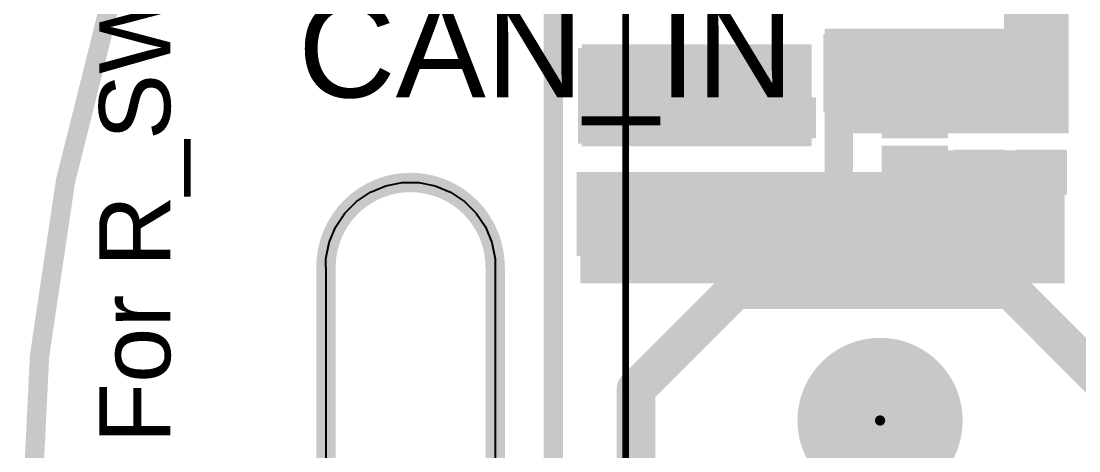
# Model space of a CAD drawing. Header units: millimetres. Extents: x -1.41 to 1.41, y -0.13 to 2.68.
# Drawn here: x -1.405 to -0.586, y 1.343 to 1.676 of the extents above; entities that cross this region are included whole.
import ezdxf

# ---------------------------------------------------------------- set-up
doc = ezdxf.new("R2010")
doc.units = ezdxf.units.MM
doc.header["$MEASUREMENT"] = 0
for name, color, linetype in [('BottomLayer', 5, 'Continuous'), ('BottomPaste', 16, 'Continuous'), ('BottomSolder', 6, 'Continuous'), ('Mechanical2', 216, 'Continuous'), ('MultiLayer', 9, 'Continuous'), ('PadHoleLayer', 156, 'Continuous'), ('TopLayer', 1, 'Continuous'), ('TopOverlay', 2, 'Continuous'), ('TopSolder', 216, 'Continuous'), ('ViaHoleLayer', 16, 'Continuous')]:
    doc.layers.add(name, color=color, linetype=linetype)
doc.styles.add('Arial', font='', dxfattribs={"height": 0.2})
doc.styles.get('Arial').set_extended_font_data('Arial')

# ---------------------------------------------------------------- blocks, each defined once
blk = doc.blocks.new('SOT_23_5_B_19')
at = {"layer": 'BottomLayer'}
for points in [[(-0.07283, 0.04921), (-0.02953, 0.04921), (-0.02953, 0.02559), (-0.07283, 0.02559)], [(0.02953, 0.04921), (0.07283, 0.04921), (0.07283, 0.02559), (0.02953, 0.02559)], [(-0.07283, 0.01181), (-0.02953, 0.01181), (-0.02953, -0.01181), (-0.07283, -0.01181)], [(-0.07283, -0.02559), (-0.02953, -0.02559), (-0.02953, -0.04921), (-0.07283, -0.04921)], [(0.02953, -0.02559), (0.07283, -0.02559), (0.07283, -0.04921), (0.02953, -0.04921)]]:
    blk.add_hatch(color=5, dxfattribs=at).paths.add_polyline_path(points)
at = {"layer": 'BottomPaste'}
for points in [[(-0.07283, 0.04921), (-0.02953, 0.04921), (-0.02953, 0.02559), (-0.07283, 0.02559)], [(0.02953, 0.04921), (0.07283, 0.04921), (0.07283, 0.02559), (0.02953, 0.02559)], [(-0.07283, 0.01181), (-0.02953, 0.01181), (-0.02953, -0.01181), (-0.07283, -0.01181)], [(-0.07283, -0.02559), (-0.02953, -0.02559), (-0.02953, -0.04921), (-0.07283, -0.04921)], [(0.02953, -0.02559), (0.07283, -0.02559), (0.07283, -0.04921), (0.02953, -0.04921)]]:
    blk.add_hatch(color=16, dxfattribs=at).paths.add_polyline_path(points)
at = {"layer": 'BottomSolder'}
for points in [[(-0.07683, 0.05321), (-0.02553, 0.05321), (-0.02553, 0.02159), (-0.07683, 0.02159)], [(0.02553, 0.05321), (0.07683, 0.05321), (0.07683, 0.02159), (0.02553, 0.02159)], [(-0.07683, 0.01581), (-0.02553, 0.01581), (-0.02553, -0.01581), (-0.07683, -0.01581)], [(-0.07683, -0.02159), (-0.02553, -0.02159), (-0.02553, -0.05321), (-0.07683, -0.05321)], [(0.02553, -0.02159), (0.07683, -0.02159), (0.07683, -0.05321), (0.02553, -0.05321)]]:
    blk.add_hatch(color=6, dxfattribs=at).paths.add_polyline_path(points)
blk = doc.blocks.new('0855115001_43')
at = {"layer": 'BottomLayer'}
h = blk.add_hatch(color=5, dxfattribs=at)
edge = h.paths.add_edge_path()
edge.add_arc((-0.125, 0.175), 0.03543, 0, 360)
h = blk.add_hatch(color=5, dxfattribs=at)
edge = h.paths.add_edge_path()
edge.add_arc((-0.025, 0.175), 0.03543, 0, 360)
h = blk.add_hatch(color=5, dxfattribs=at)
edge = h.paths.add_edge_path()
edge.add_arc((0.075, 0.175), 0.03543, 0, 360)
h = blk.add_hatch(color=5, dxfattribs=at)
edge = h.paths.add_edge_path()
edge.add_arc((0.175, 0.175), 0.03543, 0, 360)
h = blk.add_hatch(color=5, dxfattribs=at)
edge = h.paths.add_edge_path()
edge.add_arc((-0.175, 0.075), 0.03543, 0, 360)
h = blk.add_hatch(color=5, dxfattribs=at)
edge = h.paths.add_edge_path()
edge.add_arc((-0.075, 0.075), 0.03543, 0, 360)
h = blk.add_hatch(color=5, dxfattribs=at)
edge = h.paths.add_edge_path()
edge.add_arc((0.025, 0.075), 0.03543, 0, 360)
h = blk.add_hatch(color=5, dxfattribs=at)
edge = h.paths.add_edge_path()
edge.add_arc((0.125, 0.075), 0.03543, 0, 360)
at = {"layer": 'BottomSolder'}
h = blk.add_hatch(color=6, dxfattribs=at)
edge = h.paths.add_edge_path()
edge.add_arc((-0.125, 0.175), 0.03943, 0, 360)
h = blk.add_hatch(color=6, dxfattribs=at)
edge = h.paths.add_edge_path()
edge.add_arc((-0.025, 0.175), 0.03943, 0, 360)
h = blk.add_hatch(color=6, dxfattribs=at)
edge = h.paths.add_edge_path()
edge.add_arc((0.075, 0.175), 0.03943, 0, 360)
h = blk.add_hatch(color=6, dxfattribs=at)
edge = h.paths.add_edge_path()
edge.add_arc((0.175, 0.175), 0.03943, 0, 360)
h = blk.add_hatch(color=6, dxfattribs=at)
edge = h.paths.add_edge_path()
edge.add_arc((-0.175, 0.075), 0.03943, 0, 360)
h = blk.add_hatch(color=6, dxfattribs=at)
edge = h.paths.add_edge_path()
edge.add_arc((-0.075, 0.075), 0.03943, 0, 360)
h = blk.add_hatch(color=6, dxfattribs=at)
edge = h.paths.add_edge_path()
edge.add_arc((0.025, 0.075), 0.03943, 0, 360)
h = blk.add_hatch(color=6, dxfattribs=at)
edge = h.paths.add_edge_path()
edge.add_arc((0.125, 0.075), 0.03943, 0, 360)
h = blk.add_hatch(color=6, dxfattribs=at)
edge = h.paths.add_edge_path()
edge.add_arc((-0.225, -0.175), 0.004, 0, 360)
h = blk.add_hatch(color=6, dxfattribs=at)
edge = h.paths.add_edge_path()
edge.add_arc((0.225, -0.175), 0.004, 0, 360)
at = {"layer": 'MultiLayer'}
h = blk.add_hatch(color=9, dxfattribs=at)
edge = h.paths.add_edge_path()
edge.add_arc((-0.125, 0.175), 0.03543, 0, 360)
h = blk.add_hatch(color=9, dxfattribs=at)
edge = h.paths.add_edge_path()
edge.add_arc((-0.025, 0.175), 0.03543, 0, 360)
h = blk.add_hatch(color=9, dxfattribs=at)
edge = h.paths.add_edge_path()
edge.add_arc((0.075, 0.175), 0.03543, 0, 360)
h = blk.add_hatch(color=9, dxfattribs=at)
edge = h.paths.add_edge_path()
edge.add_arc((0.175, 0.175), 0.03543, 0, 360)
h = blk.add_hatch(color=9, dxfattribs=at)
edge = h.paths.add_edge_path()
edge.add_arc((-0.175, 0.075), 0.03543, 0, 360)
h = blk.add_hatch(color=9, dxfattribs=at)
edge = h.paths.add_edge_path()
edge.add_arc((-0.075, 0.075), 0.03543, 0, 360)
h = blk.add_hatch(color=9, dxfattribs=at)
edge = h.paths.add_edge_path()
edge.add_arc((0.025, 0.075), 0.03543, 0, 360)
h = blk.add_hatch(color=9, dxfattribs=at)
edge = h.paths.add_edge_path()
edge.add_arc((0.125, 0.075), 0.03543, 0, 360)
at = {"layer": 'PadHoleLayer'}
h = blk.add_hatch(color=156, dxfattribs=at)
edge = h.paths.add_edge_path()
edge.add_arc((-0.125, 0.175), 0.01969, 0, 360)
h = blk.add_hatch(color=156, dxfattribs=at)
edge = h.paths.add_edge_path()
edge.add_arc((-0.025, 0.175), 0.01969, 0, 360)
h = blk.add_hatch(color=156, dxfattribs=at)
edge = h.paths.add_edge_path()
edge.add_arc((0.075, 0.175), 0.01969, 0, 360)
h = blk.add_hatch(color=156, dxfattribs=at)
edge = h.paths.add_edge_path()
edge.add_arc((0.175, 0.175), 0.01969, 0, 360)
h = blk.add_hatch(color=156, dxfattribs=at)
edge = h.paths.add_edge_path()
edge.add_arc((-0.175, 0.075), 0.01969, 0, 360)
h = blk.add_hatch(color=156, dxfattribs=at)
edge = h.paths.add_edge_path()
edge.add_arc((-0.075, 0.075), 0.01969, 0, 360)
h = blk.add_hatch(color=156, dxfattribs=at)
edge = h.paths.add_edge_path()
edge.add_arc((0.025, 0.075), 0.01969, 0, 360)
h = blk.add_hatch(color=156, dxfattribs=at)
edge = h.paths.add_edge_path()
edge.add_arc((0.125, 0.075), 0.01969, 0, 360)
h = blk.add_hatch(color=156, dxfattribs=at)
edge = h.paths.add_edge_path()
edge.add_arc((-0.225, -0.175), 0.06398, 0, 360)
h = blk.add_hatch(color=156, dxfattribs=at)
edge = h.paths.add_edge_path()
edge.add_arc((0.225, -0.175), 0.06398, 0, 360)
at = {"layer": 'TopLayer'}
h = blk.add_hatch(color=1, dxfattribs=at)
edge = h.paths.add_edge_path()
edge.add_arc((-0.125, 0.175), 0.03543, 0, 360)
h = blk.add_hatch(color=1, dxfattribs=at)
edge = h.paths.add_edge_path()
edge.add_arc((-0.025, 0.175), 0.03543, 0, 360)
h = blk.add_hatch(color=1, dxfattribs=at)
edge = h.paths.add_edge_path()
edge.add_arc((0.075, 0.175), 0.03543, 0, 360)
h = blk.add_hatch(color=1, dxfattribs=at)
edge = h.paths.add_edge_path()
edge.add_arc((0.175, 0.175), 0.03543, 0, 360)
h = blk.add_hatch(color=1, dxfattribs=at)
edge = h.paths.add_edge_path()
edge.add_arc((-0.175, 0.075), 0.03543, 0, 360)
h = blk.add_hatch(color=1, dxfattribs=at)
edge = h.paths.add_edge_path()
edge.add_arc((-0.075, 0.075), 0.03543, 0, 360)
h = blk.add_hatch(color=1, dxfattribs=at)
edge = h.paths.add_edge_path()
edge.add_arc((0.025, 0.075), 0.03543, 0, 360)
h = blk.add_hatch(color=1, dxfattribs=at)
edge = h.paths.add_edge_path()
edge.add_arc((0.125, 0.075), 0.03543, 0, 360)
at = {"layer": 'TopSolder'}
h = blk.add_hatch(color=216, dxfattribs=at)
edge = h.paths.add_edge_path()
edge.add_arc((-0.125, 0.175), 0.03943, 0, 360)
h = blk.add_hatch(color=216, dxfattribs=at)
edge = h.paths.add_edge_path()
edge.add_arc((-0.025, 0.175), 0.03943, 0, 360)
h = blk.add_hatch(color=216, dxfattribs=at)
edge = h.paths.add_edge_path()
edge.add_arc((0.075, 0.175), 0.03943, 0, 360)
h = blk.add_hatch(color=216, dxfattribs=at)
edge = h.paths.add_edge_path()
edge.add_arc((0.175, 0.175), 0.03943, 0, 360)
h = blk.add_hatch(color=216, dxfattribs=at)
edge = h.paths.add_edge_path()
edge.add_arc((-0.175, 0.075), 0.03943, 0, 360)
h = blk.add_hatch(color=216, dxfattribs=at)
edge = h.paths.add_edge_path()
edge.add_arc((-0.075, 0.075), 0.03943, 0, 360)
h = blk.add_hatch(color=216, dxfattribs=at)
edge = h.paths.add_edge_path()
edge.add_arc((0.025, 0.075), 0.03943, 0, 360)
h = blk.add_hatch(color=216, dxfattribs=at)
edge = h.paths.add_edge_path()
edge.add_arc((0.125, 0.075), 0.03943, 0, 360)
h = blk.add_hatch(color=216, dxfattribs=at)
edge = h.paths.add_edge_path()
edge.add_arc((-0.225, -0.175), 0.004, 0, 360)
h = blk.add_hatch(color=216, dxfattribs=at)
edge = h.paths.add_edge_path()
edge.add_arc((0.225, -0.175), 0.004, 0, 360)
at = {"layer": 'TopOverlay'}
for points, const_width in [([(0.301, 0.225), (-0.302, 0.225)], 0.005), ([(-0.302, -0.372), (-0.302, 0.225)], 0.005), ([(0.301, -0.372), (0.301, 0.225)], 0.005), ([(-0.22, 0.077), (-0.232, 0.089)], 0.01), ([(-0.232, 0.065), (-0.232, 0.089)], 0.01), ([(-0.232, 0.065), (-0.22, 0.077)], 0.01), ([(0.301, -0.372), (-0.302, -0.372)], 0.005)]:
    blk.add_lwpolyline(points, dxfattribs=dict(at, const_width=const_width))
for points, const_width in [([(-0.30325, 0.225, 1), (-0.30075, 0.225, 1)], 0.0025), ([(-0.30325, 0.225, 1), (-0.30075, 0.225, 1)], 0.0025), ([(0.29975, 0.225, 1), (0.30225, 0.225, 1)], 0.0025), ([(0.29975, 0.225, 1), (0.30225, 0.225, 1)], 0.0025), ([(-0.2345, 0.089, 1), (-0.2295, 0.089, 1)], 0.005), ([(-0.2345, 0.089, 1), (-0.2295, 0.089, 1)], 0.005), ([(-0.2225, 0.077, 1), (-0.2175, 0.077, 1)], 0.005), ([(-0.2225, 0.077, 1), (-0.2175, 0.077, 1)], 0.005), ([(-0.2345, 0.065, 1), (-0.2295, 0.065, 1)], 0.005), ([(-0.2345, 0.065, 1), (-0.2295, 0.065, 1)], 0.005), ([(-0.30325, -0.372, 1), (-0.30075, -0.372, 1)], 0.0025), ([(-0.30325, -0.372, 1), (-0.30075, -0.372, 1)], 0.0025), ([(0.29975, -0.372, 1), (0.30225, -0.372, 1)], 0.0025), ([(0.29975, -0.372, 1), (0.30225, -0.372, 1)], 0.0025)]:
    blk.add_lwpolyline(points, format="xyb", close=True, dxfattribs=dict(at, const_width=const_width))
blk = doc.blocks.new('CAP_0603_B_57')
at = {"layer": 'BottomLayer'}
for points in [[(-0.045, -0.0175), (-0.045, 0.0175), (-0.015, 0.0175), (-0.015, -0.0175)], [(0.015, -0.0175), (0.015, 0.0175), (0.045, 0.0175), (0.045, -0.0175)]]:
    blk.add_hatch(color=5, dxfattribs=at).paths.add_polyline_path(points)
at = {"layer": 'BottomPaste'}
for points in [[(-0.045, -0.0175), (-0.045, 0.0175), (-0.015, 0.0175), (-0.015, -0.0175)], [(0.015, -0.0175), (0.015, 0.0175), (0.045, 0.0175), (0.045, -0.0175)]]:
    blk.add_hatch(color=16, dxfattribs=at).paths.add_polyline_path(points)
at = {"layer": 'BottomSolder'}
for points in [[(-0.04736, -0.01986), (-0.04736, 0.01986), (-0.01264, 0.01986), (-0.01264, -0.01986)], [(0.01264, -0.01986), (0.01264, 0.01986), (0.04736, 0.01986), (0.04736, -0.01986)]]:
    blk.add_hatch(color=6, dxfattribs=at).paths.add_polyline_path(points)
blk = doc.blocks.new('CAP_0603_B_58')
at = {"layer": 'BottomLayer'}
for points in [[(-0.045, -0.0175), (-0.045, 0.0175), (-0.015, 0.0175), (-0.015, -0.0175)], [(0.015, -0.0175), (0.015, 0.0175), (0.045, 0.0175), (0.045, -0.0175)]]:
    blk.add_hatch(color=5, dxfattribs=at).paths.add_polyline_path(points)
at = {"layer": 'BottomPaste'}
for points in [[(-0.045, -0.0175), (-0.045, 0.0175), (-0.015, 0.0175), (-0.015, -0.0175)], [(0.015, -0.0175), (0.015, 0.0175), (0.045, 0.0175), (0.045, -0.0175)]]:
    blk.add_hatch(color=16, dxfattribs=at).paths.add_polyline_path(points)
at = {"layer": 'BottomSolder'}
for points in [[(-0.04736, -0.01986), (-0.04736, 0.01986), (-0.01264, 0.01986), (-0.01264, -0.01986)], [(0.01264, -0.01986), (0.01264, 0.01986), (0.04736, 0.01986), (0.04736, -0.01986)]]:
    blk.add_hatch(color=6, dxfattribs=at).paths.add_polyline_path(points)
blk = doc.blocks.new('CAP_0603_B_115')
at = {"layer": 'BottomLayer'}
for points in [[(-0.045, -0.0175), (-0.045, 0.0175), (-0.015, 0.0175), (-0.015, -0.0175)], [(0.015, -0.0175), (0.015, 0.0175), (0.045, 0.0175), (0.045, -0.0175)]]:
    blk.add_hatch(color=5, dxfattribs=at).paths.add_polyline_path(points)
at = {"layer": 'BottomPaste'}
for points in [[(-0.045, -0.0175), (-0.045, 0.0175), (-0.015, 0.0175), (-0.015, -0.0175)], [(0.015, -0.0175), (0.015, 0.0175), (0.045, 0.0175), (0.045, -0.0175)]]:
    blk.add_hatch(color=16, dxfattribs=at).paths.add_polyline_path(points)
at = {"layer": 'BottomSolder'}
for points in [[(-0.04736, -0.01986), (-0.04736, 0.01986), (-0.01264, 0.01986), (-0.01264, -0.01986)], [(0.01264, -0.01986), (0.01264, 0.01986), (0.04736, 0.01986), (0.04736, -0.01986)]]:
    blk.add_hatch(color=6, dxfattribs=at).paths.add_polyline_path(points)
blk = doc.blocks.new('CAP_0603_B_116')
at = {"layer": 'BottomLayer'}
for points in [[(-0.045, -0.0175), (-0.045, 0.0175), (-0.015, 0.0175), (-0.015, -0.0175)], [(0.015, -0.0175), (0.015, 0.0175), (0.045, 0.0175), (0.045, -0.0175)]]:
    blk.add_hatch(color=5, dxfattribs=at).paths.add_polyline_path(points)
at = {"layer": 'BottomPaste'}
for points in [[(-0.045, -0.0175), (-0.045, 0.0175), (-0.015, 0.0175), (-0.015, -0.0175)], [(0.015, -0.0175), (0.015, 0.0175), (0.045, 0.0175), (0.045, -0.0175)]]:
    blk.add_hatch(color=16, dxfattribs=at).paths.add_polyline_path(points)
at = {"layer": 'BottomSolder'}
for points in [[(-0.04736, -0.01986), (-0.04736, 0.01986), (-0.01264, 0.01986), (-0.01264, -0.01986)], [(0.01264, -0.01986), (0.01264, 0.01986), (0.04736, 0.01986), (0.04736, -0.01986)]]:
    blk.add_hatch(color=6, dxfattribs=at).paths.add_polyline_path(points)

msp = doc.modelspace()

# ---------------------------------------------------------------- hatches: boundary and pattern name
at = {"layer": 'BottomLayer'}
for points in [[(-0.783, 1.589), (-0.594, 1.589), (-0.594, 1.67), (-0.783, 1.67)], [(-0.971, 1.579), (-0.793, 1.579), (-0.793, 1.658), (-0.971, 1.658)], [(-0.737, 1.55), (-0.597, 1.55), (-0.597, 1.576), (-0.737, 1.576)], [(-0.597, 1.473), (-0.597, 1.572), (-0.681, 1.572), (-0.681, 1.473)], [(-0.845, 1.473), (-0.845, 1.557), (-0.972, 1.557), (-0.972, 1.473)], [(-0.972, 1.473), (-0.6, 1.473), (-0.6, 1.505), (-0.972, 1.505)]]:
    msp.add_hatch(color=5, dxfattribs=at).paths.add_polyline_path(points)
h = msp.add_hatch(color=5, dxfattribs=at)
edge = h.paths.add_edge_path()
edge.add_arc((-0.7705, 1.653), 0.01181, 0, 360)
h = msp.add_hatch(color=5, dxfattribs=at)
edge = h.paths.add_edge_path()
edge.add_arc((-0.746, 1.653), 0.01181, 0, 360)
h = msp.add_hatch(color=5, dxfattribs=at)
edge = h.paths.add_edge_path()
edge.add_arc((-0.7215, 1.653), 0.01181, 0, 360)
h = msp.add_hatch(color=5, dxfattribs=at)
edge = h.paths.add_edge_path()
edge.add_arc((-0.937, 1.638), 0.01181, 0, 360)
h = msp.add_hatch(color=5, dxfattribs=at)
edge = h.paths.add_edge_path()
edge.add_arc((-0.9116, 1.638), 0.01181, 0, 360)
h = msp.add_hatch(color=5, dxfattribs=at)
edge = h.paths.add_edge_path()
edge.add_arc((-0.8862, 1.638), 0.01181, 0, 360)
h = msp.add_hatch(color=5, dxfattribs=at)
edge = h.paths.add_edge_path()
edge.add_arc((-0.8608, 1.638), 0.01181, 0, 360)
h = msp.add_hatch(color=5, dxfattribs=at)
edge = h.paths.add_edge_path()
edge.add_arc((-0.8354, 1.638), 0.01181, 0, 360)
h = msp.add_hatch(color=5, dxfattribs=at)
edge = h.paths.add_edge_path()
edge.add_arc((-0.81, 1.638), 0.01181, 0, 360)
h = msp.add_hatch(color=5, dxfattribs=at)
edge = h.paths.add_edge_path()
edge.add_arc((-0.7705, 1.6285), 0.01181, 0, 360)
h = msp.add_hatch(color=5, dxfattribs=at)
edge = h.paths.add_edge_path()
edge.add_arc((-0.746, 1.628), 0.01181, 0, 360)
h = msp.add_hatch(color=5, dxfattribs=at)
edge = h.paths.add_edge_path()
edge.add_arc((-0.7215, 1.628), 0.01181, 0, 360)
h = msp.add_hatch(color=5, dxfattribs=at)
edge = h.paths.add_edge_path()
edge.add_arc((-0.956, 1.618), 0.01181, 0, 360)
h = msp.add_hatch(color=5, dxfattribs=at)
edge = h.paths.add_edge_path()
edge.add_arc((-0.956, 1.593), 0.01181, 0, 360)
h = msp.add_hatch(color=5, dxfattribs=at)
edge = h.paths.add_edge_path()
edge.add_arc((-0.956, 1.545), 0.01181, 0, 360)
h = msp.add_hatch(color=5, dxfattribs=at)
edge = h.paths.add_edge_path()
edge.add_arc((-0.956, 1.52), 0.01181, 0, 360)
h = msp.add_hatch(color=5, dxfattribs=at)
edge = h.paths.add_edge_path()
edge.add_arc((-0.669, 1.521), 0.01181, 0, 360)
h = msp.add_hatch(color=5, dxfattribs=at)
edge = h.paths.add_edge_path()
edge.add_arc((-0.6405, 1.521), 0.01181, 0, 360)
h = msp.add_hatch(color=5, dxfattribs=at)
edge = h.paths.add_edge_path()
edge.add_arc((-0.612, 1.521), 0.01181, 0, 360)
h = msp.add_hatch(color=5, dxfattribs=at)
edge = h.paths.add_edge_path()
edge.add_arc((-0.934, 1.508), 0.01181, 0, 360)
h = msp.add_hatch(color=5, dxfattribs=at)
edge = h.paths.add_edge_path()
edge.add_arc((-0.909, 1.508), 0.01181, 0, 360)
h = msp.add_hatch(color=5, dxfattribs=at)
edge = h.paths.add_edge_path()
edge.add_arc((-0.884, 1.508), 0.01181, 0, 360)
h = msp.add_hatch(color=5, dxfattribs=at)
edge = h.paths.add_edge_path()
edge.add_arc((-0.859, 1.508), 0.01181, 0, 360)
at = {"layer": 'BottomSolder'}
h = msp.add_hatch(color=6, dxfattribs=at)
edge = h.paths.add_edge_path()
edge.add_arc((-0.7705, 1.653), 0.00591, 0, 360)
h = msp.add_hatch(color=6, dxfattribs=at)
edge = h.paths.add_edge_path()
edge.add_arc((-0.746, 1.653), 0.00591, 0, 360)
h = msp.add_hatch(color=6, dxfattribs=at)
edge = h.paths.add_edge_path()
edge.add_arc((-0.7215, 1.653), 0.00591, 0, 360)
h = msp.add_hatch(color=6, dxfattribs=at)
edge = h.paths.add_edge_path()
edge.add_arc((-0.937, 1.638), 0.00591, 0, 360)
h = msp.add_hatch(color=6, dxfattribs=at)
edge = h.paths.add_edge_path()
edge.add_arc((-0.9116, 1.638), 0.00591, 0, 360)
h = msp.add_hatch(color=6, dxfattribs=at)
edge = h.paths.add_edge_path()
edge.add_arc((-0.8862, 1.638), 0.00591, 0, 360)
h = msp.add_hatch(color=6, dxfattribs=at)
edge = h.paths.add_edge_path()
edge.add_arc((-0.8608, 1.638), 0.00591, 0, 360)
h = msp.add_hatch(color=6, dxfattribs=at)
edge = h.paths.add_edge_path()
edge.add_arc((-0.8354, 1.638), 0.00591, 0, 360)
h = msp.add_hatch(color=6, dxfattribs=at)
edge = h.paths.add_edge_path()
edge.add_arc((-0.81, 1.638), 0.00591, 0, 360)
h = msp.add_hatch(color=6, dxfattribs=at)
edge = h.paths.add_edge_path()
edge.add_arc((-0.7705, 1.6285), 0.00591, 0, 360)
h = msp.add_hatch(color=6, dxfattribs=at)
edge = h.paths.add_edge_path()
edge.add_arc((-0.746, 1.628), 0.00591, 0, 360)
h = msp.add_hatch(color=6, dxfattribs=at)
edge = h.paths.add_edge_path()
edge.add_arc((-0.7215, 1.628), 0.00591, 0, 360)
h = msp.add_hatch(color=6, dxfattribs=at)
edge = h.paths.add_edge_path()
edge.add_arc((-0.956, 1.618), 0.00591, 0, 360)
h = msp.add_hatch(color=6, dxfattribs=at)
edge = h.paths.add_edge_path()
edge.add_arc((-0.956, 1.593), 0.00591, 0, 360)
h = msp.add_hatch(color=6, dxfattribs=at)
edge = h.paths.add_edge_path()
edge.add_arc((-0.956, 1.545), 0.00591, 0, 360)
h = msp.add_hatch(color=6, dxfattribs=at)
edge = h.paths.add_edge_path()
edge.add_arc((-0.956, 1.52), 0.00591, 0, 360)
h = msp.add_hatch(color=6, dxfattribs=at)
edge = h.paths.add_edge_path()
edge.add_arc((-0.669, 1.521), 0.00591, 0, 360)
h = msp.add_hatch(color=6, dxfattribs=at)
edge = h.paths.add_edge_path()
edge.add_arc((-0.6405, 1.521), 0.00591, 0, 360)
h = msp.add_hatch(color=6, dxfattribs=at)
edge = h.paths.add_edge_path()
edge.add_arc((-0.612, 1.521), 0.00591, 0, 360)
h = msp.add_hatch(color=6, dxfattribs=at)
edge = h.paths.add_edge_path()
edge.add_arc((-0.934, 1.508), 0.00591, 0, 360)
h = msp.add_hatch(color=6, dxfattribs=at)
edge = h.paths.add_edge_path()
edge.add_arc((-0.909, 1.508), 0.00591, 0, 360)
h = msp.add_hatch(color=6, dxfattribs=at)
edge = h.paths.add_edge_path()
edge.add_arc((-0.884, 1.508), 0.00591, 0, 360)
h = msp.add_hatch(color=6, dxfattribs=at)
edge = h.paths.add_edge_path()
edge.add_arc((-0.859, 1.508), 0.00591, 0, 360)
at = {"layer": 'TopLayer'}
for points in [[(-0.784, 1.605), (-0.706, 1.605), (-0.706, 1.666), (-0.784, 1.666)], [(-0.974, 1.581), (-0.793, 1.581), (-0.793, 1.655), (-0.974, 1.655)], [(-0.975, 1.494), (-0.598, 1.494), (-0.598, 1.559), (-0.975, 1.559)]]:
    msp.add_hatch(color=1, dxfattribs=at).paths.add_polyline_path(points)
h = msp.add_hatch(color=1, dxfattribs=at)
edge = h.paths.add_edge_path()
edge.add_arc((-0.7705, 1.653), 0.01181, 0, 360)
h = msp.add_hatch(color=1, dxfattribs=at)
edge = h.paths.add_edge_path()
edge.add_arc((-0.746, 1.653), 0.01181, 0, 360)
h = msp.add_hatch(color=1, dxfattribs=at)
edge = h.paths.add_edge_path()
edge.add_arc((-0.7215, 1.653), 0.01181, 0, 360)
h = msp.add_hatch(color=1, dxfattribs=at)
edge = h.paths.add_edge_path()
edge.add_arc((-0.937, 1.638), 0.01181, 0, 360)
h = msp.add_hatch(color=1, dxfattribs=at)
edge = h.paths.add_edge_path()
edge.add_arc((-0.9116, 1.638), 0.01181, 0, 360)
h = msp.add_hatch(color=1, dxfattribs=at)
edge = h.paths.add_edge_path()
edge.add_arc((-0.8862, 1.638), 0.01181, 0, 360)
h = msp.add_hatch(color=1, dxfattribs=at)
edge = h.paths.add_edge_path()
edge.add_arc((-0.8608, 1.638), 0.01181, 0, 360)
h = msp.add_hatch(color=1, dxfattribs=at)
edge = h.paths.add_edge_path()
edge.add_arc((-0.8354, 1.638), 0.01181, 0, 360)
h = msp.add_hatch(color=1, dxfattribs=at)
edge = h.paths.add_edge_path()
edge.add_arc((-0.81, 1.638), 0.01181, 0, 360)
h = msp.add_hatch(color=1, dxfattribs=at)
edge = h.paths.add_edge_path()
edge.add_arc((-0.7705, 1.6285), 0.01181, 0, 360)
h = msp.add_hatch(color=1, dxfattribs=at)
edge = h.paths.add_edge_path()
edge.add_arc((-0.746, 1.628), 0.01181, 0, 360)
h = msp.add_hatch(color=1, dxfattribs=at)
edge = h.paths.add_edge_path()
edge.add_arc((-0.7215, 1.628), 0.01181, 0, 360)
h = msp.add_hatch(color=1, dxfattribs=at)
edge = h.paths.add_edge_path()
edge.add_arc((-0.956, 1.618), 0.01181, 0, 360)
h = msp.add_hatch(color=1, dxfattribs=at)
edge = h.paths.add_edge_path()
edge.add_arc((-0.956, 1.593), 0.01181, 0, 360)
h = msp.add_hatch(color=1, dxfattribs=at)
edge = h.paths.add_edge_path()
edge.add_arc((-0.956, 1.545), 0.01181, 0, 360)
h = msp.add_hatch(color=1, dxfattribs=at)
edge = h.paths.add_edge_path()
edge.add_arc((-0.956, 1.52), 0.01181, 0, 360)
h = msp.add_hatch(color=1, dxfattribs=at)
edge = h.paths.add_edge_path()
edge.add_arc((-0.669, 1.521), 0.01181, 0, 360)
h = msp.add_hatch(color=1, dxfattribs=at)
edge = h.paths.add_edge_path()
edge.add_arc((-0.6405, 1.521), 0.01181, 0, 360)
h = msp.add_hatch(color=1, dxfattribs=at)
edge = h.paths.add_edge_path()
edge.add_arc((-0.612, 1.521), 0.01181, 0, 360)
h = msp.add_hatch(color=1, dxfattribs=at)
edge = h.paths.add_edge_path()
edge.add_arc((-0.934, 1.508), 0.01181, 0, 360)
h = msp.add_hatch(color=1, dxfattribs=at)
edge = h.paths.add_edge_path()
edge.add_arc((-0.909, 1.508), 0.01181, 0, 360)
h = msp.add_hatch(color=1, dxfattribs=at)
edge = h.paths.add_edge_path()
edge.add_arc((-0.884, 1.508), 0.01181, 0, 360)
h = msp.add_hatch(color=1, dxfattribs=at)
edge = h.paths.add_edge_path()
edge.add_arc((-0.859, 1.508), 0.01181, 0, 360)
at = {"layer": 'TopSolder'}
h = msp.add_hatch(color=216, dxfattribs=at)
edge = h.paths.add_edge_path()
edge.add_arc((-0.7705, 1.653), 0.00591, 0, 360)
h = msp.add_hatch(color=216, dxfattribs=at)
edge = h.paths.add_edge_path()
edge.add_arc((-0.746, 1.653), 0.00591, 0, 360)
h = msp.add_hatch(color=216, dxfattribs=at)
edge = h.paths.add_edge_path()
edge.add_arc((-0.7215, 1.653), 0.00591, 0, 360)
h = msp.add_hatch(color=216, dxfattribs=at)
edge = h.paths.add_edge_path()
edge.add_arc((-0.937, 1.638), 0.00591, 0, 360)
h = msp.add_hatch(color=216, dxfattribs=at)
edge = h.paths.add_edge_path()
edge.add_arc((-0.9116, 1.638), 0.00591, 0, 360)
h = msp.add_hatch(color=216, dxfattribs=at)
edge = h.paths.add_edge_path()
edge.add_arc((-0.8862, 1.638), 0.00591, 0, 360)
h = msp.add_hatch(color=216, dxfattribs=at)
edge = h.paths.add_edge_path()
edge.add_arc((-0.8608, 1.638), 0.00591, 0, 360)
h = msp.add_hatch(color=216, dxfattribs=at)
edge = h.paths.add_edge_path()
edge.add_arc((-0.8354, 1.638), 0.00591, 0, 360)
h = msp.add_hatch(color=216, dxfattribs=at)
edge = h.paths.add_edge_path()
edge.add_arc((-0.81, 1.638), 0.00591, 0, 360)
h = msp.add_hatch(color=216, dxfattribs=at)
edge = h.paths.add_edge_path()
edge.add_arc((-0.7705, 1.6285), 0.00591, 0, 360)
h = msp.add_hatch(color=216, dxfattribs=at)
edge = h.paths.add_edge_path()
edge.add_arc((-0.746, 1.628), 0.00591, 0, 360)
h = msp.add_hatch(color=216, dxfattribs=at)
edge = h.paths.add_edge_path()
edge.add_arc((-0.7215, 1.628), 0.00591, 0, 360)
h = msp.add_hatch(color=216, dxfattribs=at)
edge = h.paths.add_edge_path()
edge.add_arc((-0.956, 1.618), 0.00591, 0, 360)
h = msp.add_hatch(color=216, dxfattribs=at)
edge = h.paths.add_edge_path()
edge.add_arc((-0.956, 1.593), 0.00591, 0, 360)
h = msp.add_hatch(color=216, dxfattribs=at)
edge = h.paths.add_edge_path()
edge.add_arc((-0.956, 1.545), 0.00591, 0, 360)
h = msp.add_hatch(color=216, dxfattribs=at)
edge = h.paths.add_edge_path()
edge.add_arc((-0.956, 1.52), 0.00591, 0, 360)
h = msp.add_hatch(color=216, dxfattribs=at)
edge = h.paths.add_edge_path()
edge.add_arc((-0.669, 1.521), 0.00591, 0, 360)
h = msp.add_hatch(color=216, dxfattribs=at)
edge = h.paths.add_edge_path()
edge.add_arc((-0.6405, 1.521), 0.00591, 0, 360)
h = msp.add_hatch(color=216, dxfattribs=at)
edge = h.paths.add_edge_path()
edge.add_arc((-0.612, 1.521), 0.00591, 0, 360)
h = msp.add_hatch(color=216, dxfattribs=at)
edge = h.paths.add_edge_path()
edge.add_arc((-0.934, 1.508), 0.00591, 0, 360)
h = msp.add_hatch(color=216, dxfattribs=at)
edge = h.paths.add_edge_path()
edge.add_arc((-0.909, 1.508), 0.00591, 0, 360)
h = msp.add_hatch(color=216, dxfattribs=at)
edge = h.paths.add_edge_path()
edge.add_arc((-0.884, 1.508), 0.00591, 0, 360)
h = msp.add_hatch(color=216, dxfattribs=at)
edge = h.paths.add_edge_path()
edge.add_arc((-0.859, 1.508), 0.00591, 0, 360)
at = {"layer": 'ViaHoleLayer'}
h = msp.add_hatch(color=16, dxfattribs=at)
edge = h.paths.add_edge_path()
edge.add_arc((-0.7705, 1.653), 0.00591, 0, 360)
h = msp.add_hatch(color=16, dxfattribs=at)
edge = h.paths.add_edge_path()
edge.add_arc((-0.746, 1.653), 0.00591, 0, 360)
h = msp.add_hatch(color=16, dxfattribs=at)
edge = h.paths.add_edge_path()
edge.add_arc((-0.7215, 1.653), 0.00591, 0, 360)
h = msp.add_hatch(color=16, dxfattribs=at)
edge = h.paths.add_edge_path()
edge.add_arc((-0.937, 1.638), 0.00591, 0, 360)
h = msp.add_hatch(color=16, dxfattribs=at)
edge = h.paths.add_edge_path()
edge.add_arc((-0.9116, 1.638), 0.00591, 0, 360)
h = msp.add_hatch(color=16, dxfattribs=at)
edge = h.paths.add_edge_path()
edge.add_arc((-0.8862, 1.638), 0.00591, 0, 360)
h = msp.add_hatch(color=16, dxfattribs=at)
edge = h.paths.add_edge_path()
edge.add_arc((-0.8608, 1.638), 0.00591, 0, 360)
h = msp.add_hatch(color=16, dxfattribs=at)
edge = h.paths.add_edge_path()
edge.add_arc((-0.8354, 1.638), 0.00591, 0, 360)
h = msp.add_hatch(color=16, dxfattribs=at)
edge = h.paths.add_edge_path()
edge.add_arc((-0.81, 1.638), 0.00591, 0, 360)
h = msp.add_hatch(color=16, dxfattribs=at)
edge = h.paths.add_edge_path()
edge.add_arc((-0.7705, 1.6285), 0.00591, 0, 360)
h = msp.add_hatch(color=16, dxfattribs=at)
edge = h.paths.add_edge_path()
edge.add_arc((-0.746, 1.628), 0.00591, 0, 360)
h = msp.add_hatch(color=16, dxfattribs=at)
edge = h.paths.add_edge_path()
edge.add_arc((-0.7215, 1.628), 0.00591, 0, 360)
h = msp.add_hatch(color=16, dxfattribs=at)
edge = h.paths.add_edge_path()
edge.add_arc((-0.956, 1.618), 0.00591, 0, 360)
h = msp.add_hatch(color=16, dxfattribs=at)
edge = h.paths.add_edge_path()
edge.add_arc((-0.956, 1.593), 0.00591, 0, 360)
h = msp.add_hatch(color=16, dxfattribs=at)
edge = h.paths.add_edge_path()
edge.add_arc((-0.956, 1.545), 0.00591, 0, 360)
h = msp.add_hatch(color=16, dxfattribs=at)
edge = h.paths.add_edge_path()
edge.add_arc((-0.956, 1.52), 0.00591, 0, 360)
h = msp.add_hatch(color=16, dxfattribs=at)
edge = h.paths.add_edge_path()
edge.add_arc((-0.669, 1.521), 0.00591, 0, 360)
h = msp.add_hatch(color=16, dxfattribs=at)
edge = h.paths.add_edge_path()
edge.add_arc((-0.6405, 1.521), 0.00591, 0, 360)
h = msp.add_hatch(color=16, dxfattribs=at)
edge = h.paths.add_edge_path()
edge.add_arc((-0.612, 1.521), 0.00591, 0, 360)
h = msp.add_hatch(color=16, dxfattribs=at)
edge = h.paths.add_edge_path()
edge.add_arc((-0.934, 1.508), 0.00591, 0, 360)
h = msp.add_hatch(color=16, dxfattribs=at)
edge = h.paths.add_edge_path()
edge.add_arc((-0.909, 1.508), 0.00591, 0, 360)
h = msp.add_hatch(color=16, dxfattribs=at)
edge = h.paths.add_edge_path()
edge.add_arc((-0.884, 1.508), 0.00591, 0, 360)
h = msp.add_hatch(color=16, dxfattribs=at)
edge = h.paths.add_edge_path()
edge.add_arc((-0.859, 1.508), 0.00591, 0, 360)

# ---------------------------------------------------------------- linework, layer by layer
at = {"layer": 'BottomLayer'}
for points, const_width in [([(-0.619, 1.645), (-0.619, 1.735)], 0.05), ([(-0.694, 1.643), (-0.621, 1.643)], 0.05), ([(-0.621, 1.643), (-0.619, 1.645)], 0.05), ([(-0.772, 1.544), (-0.772, 1.598)], 0.022), ([(-0.613, 1.561), (-0.6125, 1.5615)], 0.025), ([(-0.615, 1.559), (-0.613, 1.561)], 0.022), ([(-0.95983, 1.54183), (-0.956, 1.538)], 0.022), ([(-0.956, 1.538), (-0.92, 1.538)], 0.022), ([(-0.772, 1.544), (-0.7542, 1.5262)], 0.022), ([(-0.7542, 1.5262), (-0.713, 1.5262)], 0.022), ([(-0.703, 1.484), (-0.678, 1.484)], 0.022)]:
    msp.add_lwpolyline(points, dxfattribs=dict(at, const_width=const_width))
for points, const_width in [([(-0.7065, 1.643, 1), (-0.6815, 1.643, 1)], 0.025), ([(-0.6335, 1.643, 1), (-0.6085, 1.643, 1)], 0.025), ([(-0.6335, 1.643, 1), (-0.6085, 1.643, 1)], 0.025), ([(-0.6315, 1.645, 1), (-0.6065, 1.645, 1)], 0.025), ([(-0.6315, 1.645, 1), (-0.6065, 1.645, 1)], 0.025), ([(-0.7775, 1.598, 1), (-0.7665, 1.598, 1)], 0.011), ([(-0.61925, 1.561, 1), (-0.60675, 1.561, 1)], 0.0125), ([(-0.61875, 1.5615, 1), (-0.60625, 1.5615, 1)], 0.0125), ([(-0.6205, 1.559, 1), (-0.6095, 1.559, 1)], 0.011), ([(-0.6185, 1.561, 1), (-0.6075, 1.561, 1)], 0.011), ([(-0.96533, 1.54183, 1), (-0.95433, 1.54183, 1)], 0.011), ([(-0.9615, 1.538, 1), (-0.9505, 1.538, 1)], 0.011), ([(-0.9615, 1.538, 1), (-0.9505, 1.538, 1)], 0.011), ([(-0.9255, 1.538, 1), (-0.9145, 1.538, 1)], 0.011), ([(-0.7775, 1.544, 1), (-0.7665, 1.544, 1)], 0.011), ([(-0.7775, 1.544, 1), (-0.7665, 1.544, 1)], 0.011), ([(-0.7597, 1.5262, 1), (-0.7487, 1.5262, 1)], 0.011), ([(-0.7597, 1.5262, 1), (-0.7487, 1.5262, 1)], 0.011), ([(-0.7185, 1.5262, 1), (-0.7075, 1.5262, 1)], 0.011), ([(-0.7085, 1.484, 1), (-0.6975, 1.484, 1)], 0.011), ([(-0.6835, 1.484, 1), (-0.6725, 1.484, 1)], 0.011)]:
    msp.add_lwpolyline(points, format="xyb", close=True, dxfattribs=dict(at, const_width=const_width))
at = {"layer": 'Mechanical2'}
for points, const_width in [([(1.39764, 1.27953, 1), (-1.39764, 1.27953, 1)], 0.015), ([(-1.17284, 1.48552, 1), (-1.16534, 1.48552, 1)], 0.0075), ([(-1.17275, 1.48552, 1), (-1.16525, 1.48552, 1)], 0.0075), ([(-1.04184, 1.48553, 1), (-1.03434, 1.48553, 1)], 0.0075), ([(-1.04175, 1.48553, 1), (-1.03425, 1.48553, 1)], 0.0075)]:
    msp.add_lwpolyline(points, format="xyb", close=True, dxfattribs=dict(at, const_width=const_width))
at = {"layer": 'Mechanical2', "const_width": 0.015}
msp.add_lwpolyline([(-1.16909, 1.48552, -0.999936), (-1.03809, 1.48553)], format="xyb", dxfattribs=at)
for points in [[(-1.169, 1.07452), (-1.169, 1.48552)], [(-1.038, 1.07452), (-1.038, 1.48553)]]:
    msp.add_lwpolyline(points, dxfattribs=at)
at = {"layer": 'MultiLayer'}
for p, q in [((-1.13462, 1.54356), (-1.1227, 1.5485)), ((-1.1227, 1.5485), (-1.11004, 1.55102)), ((-1.11004, 1.55102), (-1.09714, 1.55102)), ((-1.09714, 1.55102), (-1.08449, 1.5485)), ((-1.08449, 1.5485), (-1.07257, 1.54357)), ((-1.14535, 1.5364), (-1.13462, 1.54356)), ((-1.07257, 1.54357), (-1.06184, 1.5364)), ((-1.15447, 1.52727), (-1.14535, 1.5364)), ((-1.06184, 1.5364), (-1.05272, 1.52728)), ((-1.16164, 1.51654), (-1.15447, 1.52727)), ((-1.05272, 1.52728), (-1.04555, 1.51655)), ((-1.16657, 1.50462), (-1.16164, 1.51654)), ((-1.04555, 1.51655), (-1.04061, 1.50463)), ((-1.16909, 1.49197), (-1.16657, 1.50462)), ((-1.04061, 1.50463), (-1.03809, 1.49198)), ((-1.16909, 1.48552), (-1.16909, 1.49197)), ((-1.03809, 1.49198), (-1.03809, 1.48553)), ((-1.169, 1.48552), (-1.16909, 1.48552)), ((-1.169, 1.07452), (-1.169, 1.48552)), ((-1.03809, 1.48553), (-1.03809, 1.48553)), ((-1.03809, 1.48553), (-1.038, 1.48553)), ((-1.038, 1.48553), (-1.038, 1.07452))]:
    msp.add_line(p, q, dxfattribs=at)
at = {"layer": 'TopLayer'}
for points, const_width in [([(-0.993, 0.929), (-0.993, 1.691)], 0.015), ([(-0.929, 1.391), (-0.852, 1.468)], 0.03), ([(-0.852, 1.468), (-0.639, 1.468)], 0.03), ([(-0.639, 1.468), (-0.54143, 1.37043)], 0.03), ([(-0.929, 1.129), (-0.929, 1.391)], 0.03)]:
    msp.add_lwpolyline(points, dxfattribs=dict(at, const_width=const_width))
at = {"layer": 'TopLayer', "const_width": 0.015}
for points in [[(-0.8595, 1.468, 1), (-0.8445, 1.468, 1)], [(-0.8595, 1.468, 1), (-0.8445, 1.468, 1)], [(-0.6465, 1.468, 1), (-0.6315, 1.468, 1)], [(-0.6465, 1.468, 1), (-0.6315, 1.468, 1)], [(-0.9365, 1.391, 1), (-0.9215, 1.391, 1)], [(-0.9365, 1.391, 1), (-0.9215, 1.391, 1)]]:
    msp.add_lwpolyline(points, format="xyb", close=True, dxfattribs=at)

# ---------------------------------------------------------------- block references
for name, p, rotation in [('0855115001_43', (-0.565, 1.5918), 270), ('CAP_0603_B_115', (-0.66329, 1.589), 270), ('CAP_0603_B_58', (-0.615, 1.589), 270), ('CAP_0603_B_116', (-0.92, 1.569), 270), ('CAP_0603_B_57', (-0.87, 1.569), 270), ('SOT_23_5_B_19', (-0.76418, 1.5636), 180)]:
    msp.add_blockref(name, p, dxfattribs=dict(rotation=rotation))

# ---------------------------------------------------------------- texts
at = {"layer": 'TopOverlay', "style": 'Arial'}
for s, height, rotation, p in [('For R_SW', 0.055, 90, (-1.28972, 1.349)), ('CAN_IN', 0.075, 360, (-1.1908, 1.61682))]:
    msp.add_text(s, height=height, rotation=rotation, dxfattribs=at).set_placement(p)

doc.saveas('drawing.dxf')
